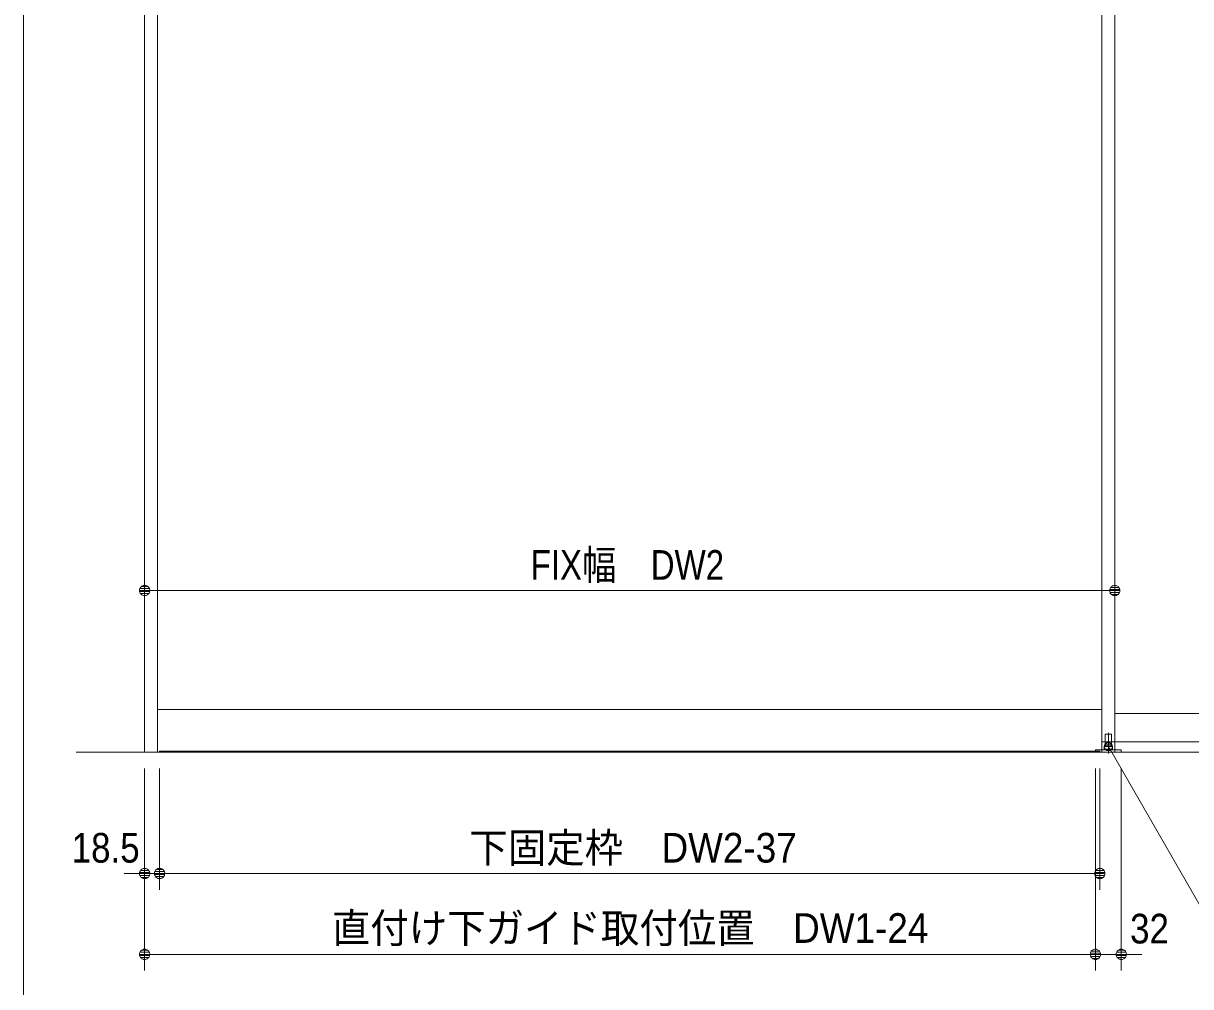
# Model space of a CAD drawing. Units: millimetres, scale not verified. Extents: x -6062 to 6062, y -3045 to 3045.
# Drawn here: x -5788 to -4344, y -2240 to -1048 of the extents above; entities that cross this region are included whole.
import ezdxf
from ezdxf.enums import TextEntityAlignment as Align

# ---------------------------------------------------------------- set-up
doc = ezdxf.new("R2010")
doc.units = ezdxf.units.MM
doc.header["$LTSCALE"] = 20
for name, color, linetype, lineweight in [('0-0_2寸法-1', 7, 'Continuous', 9), ('0-1_0', 7, 'Continuous', 9), ('0-2_2寸法-3', 7, 'Continuous', 9), ('0-3_3一般', 7, 'Continuous', 9), ('0-4_1図面枠', 7, 'Continuous', 9), ('0-5_2寸法-2', 7, 'Continuous', 9)]:
    doc.layers.add(name, color=color, linetype=linetype, lineweight=lineweight)
doc.styles.add('ＭＳ Ｐゴシック', font='')
doc.styles.get('ＭＳ Ｐゴシック').set_extended_font_data('MS PGothic')

# ---------------------------------------------------------------- blocks, each defined once
blk = doc.blocks.new('_Dot')
at = {"layer": '0-1_0'}
for p, q in [((-10, 0), (-20, 0)), ((9.78, 2), (-9.78, 2)), ((7.99, 6), (-7.99, 6)), ((9.16, -3.98), (-9.16, -3.98)), ((6, -7.98), (-6, -7.98))]:
    blk.add_line(p, q, dxfattribs=at)
for points in [[(10, 0), (9.92, 1.25), (9.69, 2.49), (9.3, 3.68), (8.76, 4.82), (8.09, 5.88), (7.29, 6.85), (6.37, 7.71), (5.36, 8.44), (4.26, 9.05), (3.09, 9.51), (1.87, 9.82), (0.63, 9.98), (-0.63, 9.98), (-1.87, 9.82), (-3.09, 9.51), (-4.26, 9.05), (-5.36, 8.44), (-6.37, 7.71), (-7.29, 6.85), (-8.09, 5.88), (-8.76, 4.82), (-9.3, 3.68), (-9.69, 2.49), (-9.92, 1.25), (-10, 0), (0, 0)], [(-10, 0), (-9.92, -1.25), (-9.69, -2.49), (-9.3, -3.68), (-8.76, -4.82), (-8.09, -5.88), (-7.29, -6.85), (-6.37, -7.71), (-5.36, -8.44), (-4.26, -9.05), (-3.09, -9.51), (-1.87, -9.82), (-0.63, -9.98), (0.63, -9.98), (1.87, -9.82), (3.09, -9.51), (4.26, -9.05), (5.36, -8.44), (6.37, -7.71), (7.29, -6.85), (8.09, -5.88), (8.76, -4.82), (9.3, -3.68), (9.69, -2.49), (9.92, -1.25), (10, 0), (0, 0)]]:
    blk.add_lwpolyline(points, close=True, dxfattribs=at)
blk = doc.blocks.new('グループ-156')
at = {"layer": '0-3_3一般'}
for p, q in [((-77000, -39000), (-77000, 7840)), ((-76680, -39000), (-76680, 7840)), ((-53320, 7840), (-53320, -39000)), ((-53000, 7840), (-53000, -39000)), ((-53320, -38740), (-53320, 7050)), ((-53000, -38740), (-53000, 7050)), ((-76680, -37940), (-53320, -37940)), ((-53000, -38040), (-29640, -38040)), ((-53235, -38560), (-53235, -38800)), ((-53095, -38550), (-53225, -38550)), ((-53160, -39027.8), (-53160, -38520)), ((-53085, -38800), (-53085, -38560)), ((-53370, -38970), (-76630, -38970)), ((-76630, -38970), (-76630, -39000)), ((-53480, -39000), (-53480, -38942)), ((-53370, -39000), (-53370, -38970)), ((-29320, -38740), (-53320, -38740)), ((-53260, -38922), (-53260, -38862)), ((-53260, -38922), (-53260, -38942)), ((-53060, -38922), (-53260, -38922)), ((-53060, -38922), (-53260, -38922)), ((-53235, -38800), (-53085, -38800)), ((-53086, -38800), (-53234, -38800)), ((-53234, -38800), (-53234, -38862)), ((-53120, -38862), (-53060, -38862)), ((-53086, -38800), (-53086, -38862)), ((-53060, -38922), (-53060, -38862)), ((-53060, -38942), (-52840, -38942)), ((-52840, -38942), (-52840, -39000)), ((-52998, -39000), (-77000, -39000)), ((-76630, -39000), (-53370, -39000)), ((-52840, -39000), (-53480, -39000))]:
    blk.add_line(p, q, dxfattribs=at)
for points in [[(-53480, -38942), (-53060, -38942), (-53060, -38922)], [(-53260, -38862), (-53200, -38862), (-53120, -38862)]]:
    blk.add_lwpolyline(points, dxfattribs=at)
for centre, start, end in [((-53225, -38560), 90, 180), ((-53095, -38560), 0, 90)]:
    blk.add_arc(centre, 10, start, end, dxfattribs=at)
blk = doc.blocks.new('グループ-157')
at = {"layer": '0-3_3一般'}
for p, q in [((-77000, 8000), (-77000, -39000)), ((-78696.5, -39000), (19903.5, -39000))]:
    blk.add_line(p, q, dxfattribs=at)
blk = doc.blocks.new('グループ-158')
at = {"layer": '0-3_3一般'}
for name in ['グループ-157', 'グループ-156']:
    blk.add_blockref(name, (0, 0), dxfattribs=at)
blk = doc.blocks.new('グループ-169')
at = {"layer": '0-4_1図面枠'}
blk.add_lwpolyline([(-80000, 55400), (80000, 55400), (80000, -55400), (-80000, -55400)], close=True, dxfattribs=at)
blk = doc.blocks.new('図面枠')
at = {"layer": '0-4_1図面枠'}
blk.add_blockref('グループ-169', (0, 0), dxfattribs=at)

msp = doc.modelspace()

# ---------------------------------------------------------------- linework, layer by layer
at = {"layer": '0-0_2寸法-1'}
for p, q in [((-5637.5, -1730), (-5637.3, -1730)), ((-4437.5, -1730), (-4437.3, -1730)), ((-5624.79, -1750), (-4450.21, -1750)), ((-5619, -1970), (-5619, -2120)), ((-4461.5, -1970), (-4461.5, -2220)), ((-4456, -1970), (-4456, -2120)), ((-5606.29, -2100), (-4468.71, -2100)), ((-5637.5, -2120), (-5637.5, -2220)), ((-5624.79, -2200), (-4474.21, -2200))]:
    msp.add_line(p, q, dxfattribs=at)
at = {"layer": '0-2_2寸法-3'}
for p, q in [((-4440.6, -1942.11), (-4450.4, -1942.11)), ((-4441.5, -1946.11), (-4449.5, -1946.11)), ((-4445.31, -1938.11), (-4445.69, -1938.11)), ((-4445.31, -1938.11), (-4445.69, -1938.11))]:
    msp.add_line(p, q, dxfattribs=at)
msp.add_lwpolyline([(-4445.5, -1943.1), (-4297.18, -2200), (-3981.17, -2200)], dxfattribs=at)
msp.add_circle((-4445.5, -1943.1), 5.01, dxfattribs=at)
msp.add_circle((-4445.5, -1943.1), 5.01, dxfattribs=at)
at = {"layer": '0-5_2寸法-2'}
for p, q in [((-5637.5, -1970), (-5637.5, -2120)), ((-5619, -1970), (-5619, -2120)), ((-4461.5, -1970), (-4461.5, -2220)), ((-4429.5, -1970), (-4429.5, -2220)), ((-5650.21, -2100), (-5662.92, -2100)), ((-5637.5, -2100), (-5619, -2100)), ((-5606.29, -2100), (-5593.58, -2100)), ((-4474.21, -2200), (-4486.92, -2200)), ((-4429.5, -2200), (-4461.5, -2200)), ((-4416.79, -2200), (-4404.08, -2200))]:
    msp.add_line(p, q, dxfattribs=at)

# ---------------------------------------------------------------- block references
at = {"layer": '0-0_2寸法-1', "xscale": 0.6356201, "yscale": 0.6356201, "rotation": 180}
for p in [(-5637.5, -1750), (-5619, -2100), (-5637.5, -2200)]:
    msp.add_blockref('_Dot', p, dxfattribs=at)
at = {"layer": '0-0_2寸法-1', "xscale": 0.6356201, "yscale": 0.6356201}
for p in [(-4437.5, -1750), (-4456, -2100), (-4461.5, -2200)]:
    msp.add_blockref('_Dot', p, dxfattribs=at)
at = {"layer": '0-3_3一般', "xscale": 0.05, "yscale": 0.05}
msp.add_blockref('グループ-158', (-1787.5, 0), dxfattribs=at)
at = {"layer": '0-4_1図面枠', "xscale": 0.05, "yscale": 0.05}
msp.add_blockref('図面枠', (-1787.5, 0), dxfattribs=at)
at = {"layer": '0-5_2寸法-2', "xscale": 0.6356201, "yscale": 0.6356201}
for p in [(-5637.5, -2100), (-4461.5, -2200)]:
    msp.add_blockref('_Dot', p, dxfattribs=at)
at = {"layer": '0-5_2寸法-2', "xscale": 0.6356201, "yscale": 0.6356201, "rotation": 180}
for p in [(-5619, -2100), (-4429.5, -2200)]:
    msp.add_blockref('_Dot', p, dxfattribs=at)

# ---------------------------------------------------------------- texts
at = {"layer": '0-0_2寸法-1', "style": 'ＭＳ Ｐゴシック'}
for s, width, p in [('FIX幅\u3000DW2', 0.85, (-5160, -1747.65)), ('下固定枠\u3000DW2-37', 0.95, (-5235.87, -2097.47)), ('直付け下ガイド取付位置\u3000DW1-24', 0.95, (-5405.88, -2196.79))]:
    msp.add_text(s, height=36.69, dxfattribs=dict(at, width=width)).set_placement(p, align=Align.BOTTOM_LEFT)
at = {"layer": '0-5_2寸法-2', "style": 'ＭＳ Ｐゴシック', "width": 0.9}
for s, height, p in [('18.5', 36.69, (-5727.71, -2097.52)), ('32', 36.66, (-4418.59, -2197.52))]:
    msp.add_text(s, height=height, dxfattribs=at).set_placement(p, align=Align.BOTTOM_LEFT)

doc.saveas('drawing.dxf')
